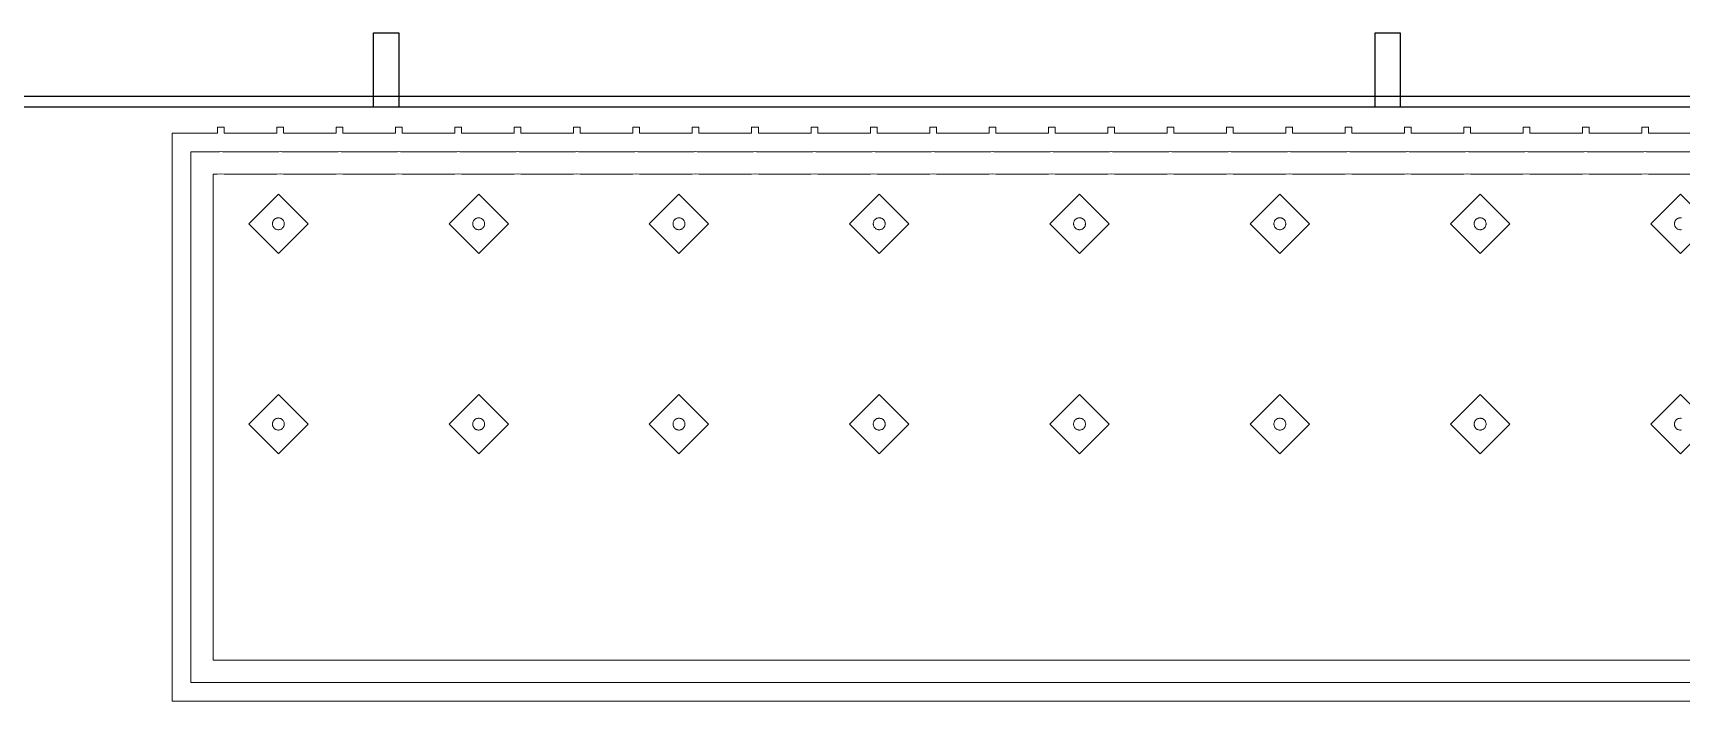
# Model space of a CAD drawing. Header units: metres. Extents: x 2172.2 to 2210.6, y 415.3 to 458.1.
# Drawn here: x 2197.374 to 2199.595, y 444.391 to 445.291 of the extents above; entities that cross this region are included whole.
import ezdxf

# ---------------------------------------------------------------- set-up
doc = ezdxf.new("R2010")
doc.units = ezdxf.units.M
for name, color, linetype, lineweight in [('NC_N1_BANQUETTES', 7, 'CONTINUOUS', 13), ('NC_N1_GLAZING', 7, 'CONTINUOUS', 13), ('NC_N1_WALLS', 7, 'CONTINUOUS', 25)]:
    doc.layers.add(name, color=color, linetype=linetype, lineweight=lineweight)

# ---------------------------------------------------------------- blocks, each defined once
blk = doc.blocks.new('NC_N1_ARCHITECTURE')
at = {"layer": 'NC_N1_GLAZING', "linetype": 'CONTINUOUS', "lineweight": -2}
blk.add_lwpolyline([(10.524808, 11.206096), (10.524808, 11.191096), (5.174808, 11.191096), (5.174808, 11.206096)], close=True, dxfattribs=at)
at = {"layer": 'NC_N1_WALLS', "linetype": 'CONTINUOUS', "lineweight": -2}
for points in [[(7.866808, 11.291096), (7.866808, 11.191096), (7.832808, 11.191096), (7.832808, 11.291096)], [(9.216808, 11.291096), (9.216808, 11.191096), (9.182808, 11.191096), (9.182808, 11.291096)]]:
    blk.add_lwpolyline(points, close=True, dxfattribs=at)
blk = doc.blocks.new('NC_N1_TRIANGLE_L_ENTRY_BANQUETTE')
at = {"color": 0, "linetype": 'CONTINUOUS', "lineweight": -2}
for points in [[(0.8, 0.8), (4.35, 0.8), (4.35, 0.035), (4.289, 0.035), (4.289, 0.027), (4.28, 0.027), (4.28, 0.035), (4.209, 0.035), (4.209, 0.027), (4.2, 0.027), (4.2, 0.035), (4.129, 0.035), (4.129, 0.027), (4.12, 0.027), (4.12, 0.035), (4.049, 0.035), (4.049, 0.027), (4.04, 0.027), (4.04, 0.035), (3.969, 0.035), (3.969, 0.027), (3.96, 0.027), (3.96, 0.035), (3.889, 0.035), (3.889, 0.027), (3.88, 0.027), (3.88, 0.035), (3.809, 0.035), (3.809, 0.027), (3.8, 0.027), (3.8, 0.035), (3.729, 0.035), (3.729, 0.027), (3.72, 0.027), (3.72, 0.035), (3.649, 0.035), (3.649, 0.027), (3.64, 0.027), (3.64, 0.035), (3.569, 0.035), (3.569, 0.027), (3.56, 0.027), (3.56, 0.035), (3.489, 0.035), (3.489, 0.027), (3.48, 0.027), (3.48, 0.035), (3.409, 0.035), (3.409, 0.027), (3.4, 0.027), (3.4, 0.035), (3.329, 0.035), (3.329, 0.027), (3.32, 0.027), (3.32, 0.035), (3.249, 0.035), (3.249, 0.027), (3.24, 0.027), (3.24, 0.035), (3.169, 0.035), (3.169, 0.027), (3.16, 0.027), (3.16, 0.035), (3.089, 0.035), (3.089, 0.027), (3.08, 0.027), (3.08, 0.035), (3.009, 0.035), (3.009, 0.027), (3, 0.027), (3, 0.035), (2.929, 0.035), (2.929, 0.027), (2.92, 0.027), (2.92, 0.035), (2.849, 0.035), (2.849, 0.027), (2.84, 0.027), (2.84, 0.035), (2.769, 0.035), (2.769, 0.027), (2.76, 0.027), (2.76, 0.035), (2.689, 0.035), (2.689, 0.027), (2.68, 0.027), (2.68, 0.035), (2.609, 0.035), (2.609, 0.027), (2.6, 0.027), (2.6, 0.035), (2.529, 0.035), (2.529, 0.027), (2.52, 0.027), (2.52, 0.035), (2.449, 0.035), (2.449, 0.027), (2.44, 0.027), (2.44, 0.035), (2.369, 0.035), (2.369, 0.027), (2.36, 0.027), (2.36, 0.035), (2.289, 0.035)], [(0.8, 0.775), (4.325, 0.775), (4.325, 0.06), (4.289, 0.06), (4.2865, 0.0599), (4.2845, 0.0596), (4.2825, 0.0599), (4.28, 0.06), (4.209, 0.06), (4.2065, 0.0599), (4.2045, 0.0596), (4.2025, 0.0599), (4.2, 0.06), (4.129, 0.06), (4.1265, 0.0599), (4.1245, 0.0596), (4.1225, 0.0599), (4.12, 0.06), (4.049, 0.06), (4.0465, 0.0599), (4.0445, 0.0596), (4.0425, 0.0599), (4.04, 0.06), (3.969, 0.06), (3.9665, 0.0599), (3.9645, 0.0596), (3.9625, 0.0599), (3.96, 0.06), (3.889, 0.06), (3.8865, 0.0599), (3.8845, 0.0596), (3.8825, 0.0599), (3.88, 0.06), (3.809, 0.06), (3.8065, 0.0599), (3.8045, 0.0596), (3.8025, 0.0599), (3.8, 0.06), (3.729, 0.06), (3.7265, 0.0599), (3.7245, 0.0596), (3.7225, 0.0599), (3.72, 0.06), (3.649, 0.06), (3.6465, 0.0599), (3.6445, 0.0596), (3.6425, 0.0599), (3.64, 0.06), (3.569, 0.06), (3.5665, 0.0599), (3.5645, 0.0596), (3.5625, 0.0599), (3.56, 0.06), (3.489, 0.06), (3.4865, 0.0599), (3.4845, 0.0596), (3.4825, 0.0599), (3.48, 0.06), (3.409, 0.06), (3.4065, 0.0599), (3.4045, 0.0596), (3.4025, 0.0599), (3.4, 0.06), (3.329, 0.06), (3.3265, 0.0599), (3.3245, 0.0596), (3.3225, 0.0599), (3.32, 0.06), (3.249, 0.06), (3.2465, 0.0599), (3.2445, 0.0596), (3.2425, 0.0599), (3.24, 0.06), (3.169, 0.06), (3.1665, 0.0599), (3.1645, 0.0596), (3.1625, 0.0599), (3.16, 0.06), (3.089, 0.06), (3.0865, 0.0599), (3.0845, 0.0596), (3.0825, 0.0599), (3.08, 0.06), (3.009, 0.06), (3.0065, 0.0599), (3.0045, 0.0596), (3.0025, 0.0599), (3, 0.06), (2.929, 0.06), (2.9265, 0.0599), (2.9245, 0.0596), (2.9225, 0.0599), (2.92, 0.06), (2.849, 0.06), (2.8465, 0.0599), (2.8445, 0.0596), (2.8425, 0.0599), (2.84, 0.06), (2.769, 0.06), (2.7665, 0.0599), (2.7645, 0.0596), (2.7625, 0.0599), (2.76, 0.06), (2.689, 0.06), (2.6865, 0.0599), (2.6845, 0.0596), (2.6825, 0.0599), (2.68, 0.06), (2.609, 0.06), (2.6065, 0.0599), (2.6045, 0.0596), (2.6025, 0.0599), (2.6, 0.06), (2.529, 0.06), (2.5265, 0.0599), (2.5245, 0.0596), (2.5225, 0.0599), (2.52, 0.06), (2.449, 0.06), (2.4465, 0.0599), (2.4445, 0.0596), (2.4425, 0.0599), (2.44, 0.06), (2.369, 0.06), (2.3665, 0.0599), (2.3645, 0.0596), (2.3625, 0.0599), (2.36, 0.06), (2.289, 0.06)], [(0.8, 0.745), (4.295, 0.745), (4.295, 0.09), (4.289, 0.09), (4.2845, 0.0898), (4.28, 0.09), (4.209, 0.09), (4.2045, 0.0898), (4.2, 0.09), (4.129, 0.09), (4.1245, 0.0898), (4.12, 0.09), (4.049, 0.09), (4.0445, 0.0898), (4.04, 0.09), (3.969, 0.09), (3.9645, 0.0898), (3.96, 0.09), (3.889, 0.09), (3.8845, 0.0898), (3.88, 0.09), (3.809, 0.09), (3.8045, 0.0898), (3.8, 0.09), (3.729, 0.09), (3.7245, 0.0898), (3.72, 0.09), (3.649, 0.09), (3.6445, 0.0898), (3.64, 0.09), (3.569, 0.09), (3.5645, 0.0898), (3.56, 0.09), (3.489, 0.09), (3.4845, 0.0898), (3.48, 0.09), (3.409, 0.09), (3.4045, 0.0898), (3.4, 0.09), (3.329, 0.09), (3.3245, 0.0898), (3.32, 0.09), (3.249, 0.09), (3.2445, 0.0898), (3.24, 0.09), (3.169, 0.09), (3.1645, 0.0898), (3.16, 0.09), (3.089, 0.09), (3.0845, 0.0898), (3.08, 0.09), (3.009, 0.09), (3.0045, 0.0898), (3, 0.09), (2.929, 0.09), (2.9245, 0.0898), (2.92, 0.09), (2.849, 0.09), (2.8445, 0.0898), (2.84, 0.09), (2.769, 0.09), (2.7645, 0.0898), (2.76, 0.09), (2.689, 0.09), (2.6845, 0.0898), (2.68, 0.09), (2.609, 0.09), (2.6045, 0.0898), (2.6, 0.09), (2.529, 0.09), (2.5245, 0.0898), (2.52, 0.09), (2.449, 0.09), (2.4445, 0.0898), (2.44, 0.09), (2.369, 0.09), (2.3645, 0.0898), (2.36, 0.09), (2.289, 0.09)], [(2.3154, 0.4348), (2.3162, 0.435), (2.317, 0.435), (2.3178, 0.435), (2.3186, 0.4348), (2.3193, 0.4347), (2.3201, 0.4344), (2.3208, 0.4341), (2.3214, 0.4337), (2.3221, 0.4332), (2.3227, 0.4327), (2.3232, 0.4321), (2.3237, 0.4314), (2.3241, 0.4308), (2.3244, 0.4301), (2.3247, 0.4293), (2.3248, 0.4286), (2.325, 0.4278), (2.325, 0.427), (2.325, 0.4262), (2.3248, 0.4254), (2.3247, 0.4247), (2.3244, 0.4239), (2.3241, 0.4232), (2.3237, 0.4226), (2.3232, 0.4219), (2.3227, 0.4213), (2.3221, 0.4208), (2.3214, 0.4203), (2.3208, 0.4199), (2.3201, 0.4196), (2.3193, 0.4193), (2.3186, 0.4192), (2.3178, 0.419), (2.317, 0.419), (2.3162, 0.419), (2.3154, 0.4192)], [(2.3154, 0.1648), (2.3162, 0.165), (2.317, 0.165), (2.3178, 0.165), (2.3186, 0.1648), (2.3193, 0.1647), (2.3201, 0.1644), (2.3208, 0.1641), (2.3214, 0.1637), (2.3221, 0.1632), (2.3227, 0.1627), (2.3232, 0.1621), (2.3237, 0.1614), (2.3241, 0.1608), (2.3244, 0.1601), (2.3247, 0.1593), (2.3248, 0.1586), (2.325, 0.1578), (2.325, 0.157), (2.325, 0.1562), (2.3248, 0.1554), (2.3247, 0.1547), (2.3244, 0.1539), (2.3241, 0.1532), (2.3237, 0.1526), (2.3232, 0.1519), (2.3227, 0.1513), (2.3221, 0.1508), (2.3214, 0.1503), (2.3208, 0.1499), (2.3201, 0.1496), (2.3193, 0.1493), (2.3186, 0.1492), (2.3178, 0.149), (2.317, 0.149), (2.3162, 0.149), (2.3154, 0.1492)]]:
    blk.add_lwpolyline(points, dxfattribs=at)
for points in [[(2.317, 0.387), (2.357, 0.427), (2.317, 0.467), (2.277, 0.427)], [(2.587, 0.387), (2.627, 0.427), (2.587, 0.467), (2.547, 0.427)], [(2.857, 0.387), (2.897, 0.427), (2.857, 0.467), (2.817, 0.427)], [(3.127, 0.387), (3.167, 0.427), (3.127, 0.467), (3.087, 0.427)], [(3.397, 0.387), (3.437, 0.427), (3.397, 0.467), (3.357, 0.427)], [(3.667, 0.387), (3.707, 0.427), (3.667, 0.467), (3.627, 0.427)], [(3.937, 0.387), (3.977, 0.427), (3.937, 0.467), (3.897, 0.427)], [(4.207, 0.387), (4.247, 0.427), (4.207, 0.467), (4.167, 0.427)], [(2.595, 0.427), (2.595, 0.4262), (2.5948, 0.4254), (2.5947, 0.4247), (2.5944, 0.4239), (2.5941, 0.4232), (2.5937, 0.4226), (2.5932, 0.4219), (2.5927, 0.4213), (2.5921, 0.4208), (2.5914, 0.4203), (2.5908, 0.4199), (2.5901, 0.4196), (2.5893, 0.4193), (2.5886, 0.4192), (2.5878, 0.419), (2.587, 0.419), (2.5862, 0.419), (2.5854, 0.4192), (2.5847, 0.4193), (2.5839, 0.4196), (2.5832, 0.4199), (2.5826, 0.4203), (2.5819, 0.4208), (2.5813, 0.4213), (2.5808, 0.4219), (2.5803, 0.4226), (2.5799, 0.4232), (2.5796, 0.4239), (2.5793, 0.4247), (2.5792, 0.4254), (2.579, 0.4262), (2.579, 0.427), (2.579, 0.4278), (2.5792, 0.4286), (2.5793, 0.4293), (2.5796, 0.4301), (2.5799, 0.4308), (2.5803, 0.4314), (2.5808, 0.4321), (2.5813, 0.4327), (2.5819, 0.4332), (2.5826, 0.4337), (2.5832, 0.4341), (2.5839, 0.4344), (2.5847, 0.4347), (2.5854, 0.4348), (2.5862, 0.435), (2.587, 0.435), (2.5878, 0.435), (2.5886, 0.4348), (2.5893, 0.4347), (2.5901, 0.4344), (2.5908, 0.4341), (2.5914, 0.4337), (2.5921, 0.4332), (2.5927, 0.4327), (2.5932, 0.4321), (2.5937, 0.4314), (2.5941, 0.4308), (2.5944, 0.4301), (2.5947, 0.4293), (2.5948, 0.4286), (2.595, 0.4278)], [(2.865, 0.427), (2.865, 0.4262), (2.8648, 0.4254), (2.8647, 0.4247), (2.8644, 0.4239), (2.8641, 0.4232), (2.8637, 0.4226), (2.8632, 0.4219), (2.8627, 0.4213), (2.8621, 0.4208), (2.8614, 0.4203), (2.8608, 0.4199), (2.8601, 0.4196), (2.8593, 0.4193), (2.8586, 0.4192), (2.8578, 0.419), (2.857, 0.419), (2.8562, 0.419), (2.8554, 0.4192), (2.8547, 0.4193), (2.8539, 0.4196), (2.8532, 0.4199), (2.8526, 0.4203), (2.8519, 0.4208), (2.8513, 0.4213), (2.8508, 0.4219), (2.8503, 0.4226), (2.8499, 0.4232), (2.8496, 0.4239), (2.8493, 0.4247), (2.8492, 0.4254), (2.849, 0.4262), (2.849, 0.427), (2.849, 0.4278), (2.8492, 0.4286), (2.8493, 0.4293), (2.8496, 0.4301), (2.8499, 0.4308), (2.8503, 0.4314), (2.8508, 0.4321), (2.8513, 0.4327), (2.8519, 0.4332), (2.8526, 0.4337), (2.8532, 0.4341), (2.8539, 0.4344), (2.8547, 0.4347), (2.8554, 0.4348), (2.8562, 0.435), (2.857, 0.435), (2.8578, 0.435), (2.8586, 0.4348), (2.8593, 0.4347), (2.8601, 0.4344), (2.8608, 0.4341), (2.8614, 0.4337), (2.8621, 0.4332), (2.8627, 0.4327), (2.8632, 0.4321), (2.8637, 0.4314), (2.8641, 0.4308), (2.8644, 0.4301), (2.8647, 0.4293), (2.8648, 0.4286), (2.865, 0.4278)], [(3.135, 0.427), (3.135, 0.4262), (3.1348, 0.4254), (3.1347, 0.4247), (3.1344, 0.4239), (3.1341, 0.4232), (3.1337, 0.4226), (3.1332, 0.4219), (3.1327, 0.4213), (3.1321, 0.4208), (3.1314, 0.4203), (3.1308, 0.4199), (3.1301, 0.4196), (3.1293, 0.4193), (3.1286, 0.4192), (3.1278, 0.419), (3.127, 0.419), (3.1262, 0.419), (3.1254, 0.4192), (3.1247, 0.4193), (3.1239, 0.4196), (3.1232, 0.4199), (3.1226, 0.4203), (3.1219, 0.4208), (3.1213, 0.4213), (3.1208, 0.4219), (3.1203, 0.4226), (3.1199, 0.4232), (3.1196, 0.4239), (3.1193, 0.4247), (3.1192, 0.4254), (3.119, 0.4262), (3.119, 0.427), (3.119, 0.4278), (3.1192, 0.4286), (3.1193, 0.4293), (3.1196, 0.4301), (3.1199, 0.4308), (3.1203, 0.4314), (3.1208, 0.4321), (3.1213, 0.4327), (3.1219, 0.4332), (3.1226, 0.4337), (3.1232, 0.4341), (3.1239, 0.4344), (3.1247, 0.4347), (3.1254, 0.4348), (3.1262, 0.435), (3.127, 0.435), (3.1278, 0.435), (3.1286, 0.4348), (3.1293, 0.4347), (3.1301, 0.4344), (3.1308, 0.4341), (3.1314, 0.4337), (3.1321, 0.4332), (3.1327, 0.4327), (3.1332, 0.4321), (3.1337, 0.4314), (3.1341, 0.4308), (3.1344, 0.4301), (3.1347, 0.4293), (3.1348, 0.4286), (3.135, 0.4278)], [(3.405, 0.427), (3.405, 0.4262), (3.4048, 0.4254), (3.4047, 0.4247), (3.4044, 0.4239), (3.4041, 0.4232), (3.4037, 0.4226), (3.4032, 0.4219), (3.4027, 0.4213), (3.4021, 0.4208), (3.4014, 0.4203), (3.4008, 0.4199), (3.4001, 0.4196), (3.3993, 0.4193), (3.3986, 0.4192), (3.3978, 0.419), (3.397, 0.419), (3.3962, 0.419), (3.3954, 0.4192), (3.3947, 0.4193), (3.3939, 0.4196), (3.3932, 0.4199), (3.3926, 0.4203), (3.3919, 0.4208), (3.3913, 0.4213), (3.3908, 0.4219), (3.3903, 0.4226), (3.3899, 0.4232), (3.3896, 0.4239), (3.3893, 0.4247), (3.3892, 0.4254), (3.389, 0.4262), (3.389, 0.427), (3.389, 0.4278), (3.3892, 0.4286), (3.3893, 0.4293), (3.3896, 0.4301), (3.3899, 0.4308), (3.3903, 0.4314), (3.3908, 0.4321), (3.3913, 0.4327), (3.3919, 0.4332), (3.3926, 0.4337), (3.3932, 0.4341), (3.3939, 0.4344), (3.3947, 0.4347), (3.3954, 0.4348), (3.3962, 0.435), (3.397, 0.435), (3.3978, 0.435), (3.3986, 0.4348), (3.3993, 0.4347), (3.4001, 0.4344), (3.4008, 0.4341), (3.4014, 0.4337), (3.4021, 0.4332), (3.4027, 0.4327), (3.4032, 0.4321), (3.4037, 0.4314), (3.4041, 0.4308), (3.4044, 0.4301), (3.4047, 0.4293), (3.4048, 0.4286), (3.405, 0.4278)], [(3.675, 0.427), (3.675, 0.4262), (3.6748, 0.4254), (3.6747, 0.4247), (3.6744, 0.4239), (3.6741, 0.4232), (3.6737, 0.4226), (3.6732, 0.4219), (3.6727, 0.4213), (3.6721, 0.4208), (3.6714, 0.4203), (3.6708, 0.4199), (3.6701, 0.4196), (3.6693, 0.4193), (3.6686, 0.4192), (3.6678, 0.419), (3.667, 0.419), (3.6662, 0.419), (3.6654, 0.4192), (3.6647, 0.4193), (3.6639, 0.4196), (3.6632, 0.4199), (3.6626, 0.4203), (3.6619, 0.4208), (3.6613, 0.4213), (3.6608, 0.4219), (3.6603, 0.4226), (3.6599, 0.4232), (3.6596, 0.4239), (3.6593, 0.4247), (3.6592, 0.4254), (3.659, 0.4262), (3.659, 0.427), (3.659, 0.4278), (3.6592, 0.4286), (3.6593, 0.4293), (3.6596, 0.4301), (3.6599, 0.4308), (3.6603, 0.4314), (3.6608, 0.4321), (3.6613, 0.4327), (3.6619, 0.4332), (3.6626, 0.4337), (3.6632, 0.4341), (3.6639, 0.4344), (3.6647, 0.4347), (3.6654, 0.4348), (3.6662, 0.435), (3.667, 0.435), (3.6678, 0.435), (3.6686, 0.4348), (3.6693, 0.4347), (3.6701, 0.4344), (3.6708, 0.4341), (3.6714, 0.4337), (3.6721, 0.4332), (3.6727, 0.4327), (3.6732, 0.4321), (3.6737, 0.4314), (3.6741, 0.4308), (3.6744, 0.4301), (3.6747, 0.4293), (3.6748, 0.4286), (3.675, 0.4278)], [(3.945, 0.427), (3.945, 0.4262), (3.9448, 0.4254), (3.9447, 0.4247), (3.9444, 0.4239), (3.9441, 0.4232), (3.9437, 0.4226), (3.9432, 0.4219), (3.9427, 0.4213), (3.9421, 0.4208), (3.9414, 0.4203), (3.9408, 0.4199), (3.9401, 0.4196), (3.9393, 0.4193), (3.9386, 0.4192), (3.9378, 0.419), (3.937, 0.419), (3.9362, 0.419), (3.9354, 0.4192), (3.9347, 0.4193), (3.9339, 0.4196), (3.9332, 0.4199), (3.9326, 0.4203), (3.9319, 0.4208), (3.9313, 0.4213), (3.9308, 0.4219), (3.9303, 0.4226), (3.9299, 0.4232), (3.9296, 0.4239), (3.9293, 0.4247), (3.9292, 0.4254), (3.929, 0.4262), (3.929, 0.427), (3.929, 0.4278), (3.9292, 0.4286), (3.9293, 0.4293), (3.9296, 0.4301), (3.9299, 0.4308), (3.9303, 0.4314), (3.9308, 0.4321), (3.9313, 0.4327), (3.9319, 0.4332), (3.9326, 0.4337), (3.9332, 0.4341), (3.9339, 0.4344), (3.9347, 0.4347), (3.9354, 0.4348), (3.9362, 0.435), (3.937, 0.435), (3.9378, 0.435), (3.9386, 0.4348), (3.9393, 0.4347), (3.9401, 0.4344), (3.9408, 0.4341), (3.9414, 0.4337), (3.9421, 0.4332), (3.9427, 0.4327), (3.9432, 0.4321), (3.9437, 0.4314), (3.9441, 0.4308), (3.9444, 0.4301), (3.9447, 0.4293), (3.9448, 0.4286), (3.945, 0.4278)], [(4.215, 0.427), (4.215, 0.4262), (4.2148, 0.4254), (4.2147, 0.4247), (4.2144, 0.4239), (4.2141, 0.4232), (4.2137, 0.4226), (4.2132, 0.4219), (4.2127, 0.4213), (4.2121, 0.4208), (4.2114, 0.4203), (4.2108, 0.4199), (4.2101, 0.4196), (4.2093, 0.4193), (4.2086, 0.4192), (4.2078, 0.419), (4.207, 0.419), (4.2062, 0.419), (4.2054, 0.4192), (4.2047, 0.4193), (4.2039, 0.4196), (4.2032, 0.4199), (4.2026, 0.4203), (4.2019, 0.4208), (4.2013, 0.4213), (4.2008, 0.4219), (4.2003, 0.4226), (4.1999, 0.4232), (4.1996, 0.4239), (4.1993, 0.4247), (4.1992, 0.4254), (4.199, 0.4262), (4.199, 0.427), (4.199, 0.4278), (4.1992, 0.4286), (4.1993, 0.4293), (4.1996, 0.4301), (4.1999, 0.4308), (4.2003, 0.4314), (4.2008, 0.4321), (4.2013, 0.4327), (4.2019, 0.4332), (4.2026, 0.4337), (4.2032, 0.4341), (4.2039, 0.4344), (4.2047, 0.4347), (4.2054, 0.4348), (4.2062, 0.435), (4.207, 0.435), (4.2078, 0.435), (4.2086, 0.4348), (4.2093, 0.4347), (4.2101, 0.4344), (4.2108, 0.4341), (4.2114, 0.4337), (4.2121, 0.4332), (4.2127, 0.4327), (4.2132, 0.4321), (4.2137, 0.4314), (4.2141, 0.4308), (4.2144, 0.4301), (4.2147, 0.4293), (4.2148, 0.4286), (4.215, 0.4278)], [(2.317, 0.117), (2.357, 0.157), (2.317, 0.197), (2.277, 0.157)], [(2.587, 0.117), (2.627, 0.157), (2.587, 0.197), (2.547, 0.157)], [(2.857, 0.117), (2.897, 0.157), (2.857, 0.197), (2.817, 0.157)], [(3.127, 0.117), (3.167, 0.157), (3.127, 0.197), (3.087, 0.157)], [(3.397, 0.117), (3.437, 0.157), (3.397, 0.197), (3.357, 0.157)], [(3.667, 0.117), (3.707, 0.157), (3.667, 0.197), (3.627, 0.157)], [(3.937, 0.117), (3.977, 0.157), (3.937, 0.197), (3.897, 0.157)], [(4.207, 0.117), (4.247, 0.157), (4.207, 0.197), (4.167, 0.157)], [(2.595, 0.157), (2.595, 0.1562), (2.5948, 0.1554), (2.5947, 0.1547), (2.5944, 0.1539), (2.5941, 0.1532), (2.5937, 0.1526), (2.5932, 0.1519), (2.5927, 0.1513), (2.5921, 0.1508), (2.5914, 0.1503), (2.5908, 0.1499), (2.5901, 0.1496), (2.5893, 0.1493), (2.5886, 0.1492), (2.5878, 0.149), (2.587, 0.149), (2.5862, 0.149), (2.5854, 0.1492), (2.5847, 0.1493), (2.5839, 0.1496), (2.5832, 0.1499), (2.5826, 0.1503), (2.5819, 0.1508), (2.5813, 0.1513), (2.5808, 0.1519), (2.5803, 0.1526), (2.5799, 0.1532), (2.5796, 0.1539), (2.5793, 0.1547), (2.5792, 0.1554), (2.579, 0.1562), (2.579, 0.157), (2.579, 0.1578), (2.5792, 0.1586), (2.5793, 0.1593), (2.5796, 0.1601), (2.5799, 0.1608), (2.5803, 0.1614), (2.5808, 0.1621), (2.5813, 0.1627), (2.5819, 0.1632), (2.5826, 0.1637), (2.5832, 0.1641), (2.5839, 0.1644), (2.5847, 0.1647), (2.5854, 0.1648), (2.5862, 0.165), (2.587, 0.165), (2.5878, 0.165), (2.5886, 0.1648), (2.5893, 0.1647), (2.5901, 0.1644), (2.5908, 0.1641), (2.5914, 0.1637), (2.5921, 0.1632), (2.5927, 0.1627), (2.5932, 0.1621), (2.5937, 0.1614), (2.5941, 0.1608), (2.5944, 0.1601), (2.5947, 0.1593), (2.5948, 0.1586), (2.595, 0.1578)], [(2.865, 0.157), (2.865, 0.1562), (2.8648, 0.1554), (2.8647, 0.1547), (2.8644, 0.1539), (2.8641, 0.1532), (2.8637, 0.1526), (2.8632, 0.1519), (2.8627, 0.1513), (2.8621, 0.1508), (2.8614, 0.1503), (2.8608, 0.1499), (2.8601, 0.1496), (2.8593, 0.1493), (2.8586, 0.1492), (2.8578, 0.149), (2.857, 0.149), (2.8562, 0.149), (2.8554, 0.1492), (2.8547, 0.1493), (2.8539, 0.1496), (2.8532, 0.1499), (2.8526, 0.1503), (2.8519, 0.1508), (2.8513, 0.1513), (2.8508, 0.1519), (2.8503, 0.1526), (2.8499, 0.1532), (2.8496, 0.1539), (2.8493, 0.1547), (2.8492, 0.1554), (2.849, 0.1562), (2.849, 0.157), (2.849, 0.1578), (2.8492, 0.1586), (2.8493, 0.1593), (2.8496, 0.1601), (2.8499, 0.1608), (2.8503, 0.1614), (2.8508, 0.1621), (2.8513, 0.1627), (2.8519, 0.1632), (2.8526, 0.1637), (2.8532, 0.1641), (2.8539, 0.1644), (2.8547, 0.1647), (2.8554, 0.1648), (2.8562, 0.165), (2.857, 0.165), (2.8578, 0.165), (2.8586, 0.1648), (2.8593, 0.1647), (2.8601, 0.1644), (2.8608, 0.1641), (2.8614, 0.1637), (2.8621, 0.1632), (2.8627, 0.1627), (2.8632, 0.1621), (2.8637, 0.1614), (2.8641, 0.1608), (2.8644, 0.1601), (2.8647, 0.1593), (2.8648, 0.1586), (2.865, 0.1578)], [(3.135, 0.157), (3.135, 0.1562), (3.1348, 0.1554), (3.1347, 0.1547), (3.1344, 0.1539), (3.1341, 0.1532), (3.1337, 0.1526), (3.1332, 0.1519), (3.1327, 0.1513), (3.1321, 0.1508), (3.1314, 0.1503), (3.1308, 0.1499), (3.1301, 0.1496), (3.1293, 0.1493), (3.1286, 0.1492), (3.1278, 0.149), (3.127, 0.149), (3.1262, 0.149), (3.1254, 0.1492), (3.1247, 0.1493), (3.1239, 0.1496), (3.1232, 0.1499), (3.1226, 0.1503), (3.1219, 0.1508), (3.1213, 0.1513), (3.1208, 0.1519), (3.1203, 0.1526), (3.1199, 0.1532), (3.1196, 0.1539), (3.1193, 0.1547), (3.1192, 0.1554), (3.119, 0.1562), (3.119, 0.157), (3.119, 0.1578), (3.1192, 0.1586), (3.1193, 0.1593), (3.1196, 0.1601), (3.1199, 0.1608), (3.1203, 0.1614), (3.1208, 0.1621), (3.1213, 0.1627), (3.1219, 0.1632), (3.1226, 0.1637), (3.1232, 0.1641), (3.1239, 0.1644), (3.1247, 0.1647), (3.1254, 0.1648), (3.1262, 0.165), (3.127, 0.165), (3.1278, 0.165), (3.1286, 0.1648), (3.1293, 0.1647), (3.1301, 0.1644), (3.1308, 0.1641), (3.1314, 0.1637), (3.1321, 0.1632), (3.1327, 0.1627), (3.1332, 0.1621), (3.1337, 0.1614), (3.1341, 0.1608), (3.1344, 0.1601), (3.1347, 0.1593), (3.1348, 0.1586), (3.135, 0.1578)], [(3.405, 0.157), (3.405, 0.1562), (3.4048, 0.1554), (3.4047, 0.1547), (3.4044, 0.1539), (3.4041, 0.1532), (3.4037, 0.1526), (3.4032, 0.1519), (3.4027, 0.1513), (3.4021, 0.1508), (3.4014, 0.1503), (3.4008, 0.1499), (3.4001, 0.1496), (3.3993, 0.1493), (3.3986, 0.1492), (3.3978, 0.149), (3.397, 0.149), (3.3962, 0.149), (3.3954, 0.1492), (3.3947, 0.1493), (3.3939, 0.1496), (3.3932, 0.1499), (3.3926, 0.1503), (3.3919, 0.1508), (3.3913, 0.1513), (3.3908, 0.1519), (3.3903, 0.1526), (3.3899, 0.1532), (3.3896, 0.1539), (3.3893, 0.1547), (3.3892, 0.1554), (3.389, 0.1562), (3.389, 0.157), (3.389, 0.1578), (3.3892, 0.1586), (3.3893, 0.1593), (3.3896, 0.1601), (3.3899, 0.1608), (3.3903, 0.1614), (3.3908, 0.1621), (3.3913, 0.1627), (3.3919, 0.1632), (3.3926, 0.1637), (3.3932, 0.1641), (3.3939, 0.1644), (3.3947, 0.1647), (3.3954, 0.1648), (3.3962, 0.165), (3.397, 0.165), (3.3978, 0.165), (3.3986, 0.1648), (3.3993, 0.1647), (3.4001, 0.1644), (3.4008, 0.1641), (3.4014, 0.1637), (3.4021, 0.1632), (3.4027, 0.1627), (3.4032, 0.1621), (3.4037, 0.1614), (3.4041, 0.1608), (3.4044, 0.1601), (3.4047, 0.1593), (3.4048, 0.1586), (3.405, 0.1578)], [(3.675, 0.157), (3.675, 0.1562), (3.6748, 0.1554), (3.6747, 0.1547), (3.6744, 0.1539), (3.6741, 0.1532), (3.6737, 0.1526), (3.6732, 0.1519), (3.6727, 0.1513), (3.6721, 0.1508), (3.6714, 0.1503), (3.6708, 0.1499), (3.6701, 0.1496), (3.6693, 0.1493), (3.6686, 0.1492), (3.6678, 0.149), (3.667, 0.149), (3.6662, 0.149), (3.6654, 0.1492), (3.6647, 0.1493), (3.6639, 0.1496), (3.6632, 0.1499), (3.6626, 0.1503), (3.6619, 0.1508), (3.6613, 0.1513), (3.6608, 0.1519), (3.6603, 0.1526), (3.6599, 0.1532), (3.6596, 0.1539), (3.6593, 0.1547), (3.6592, 0.1554), (3.659, 0.1562), (3.659, 0.157), (3.659, 0.1578), (3.6592, 0.1586), (3.6593, 0.1593), (3.6596, 0.1601), (3.6599, 0.1608), (3.6603, 0.1614), (3.6608, 0.1621), (3.6613, 0.1627), (3.6619, 0.1632), (3.6626, 0.1637), (3.6632, 0.1641), (3.6639, 0.1644), (3.6647, 0.1647), (3.6654, 0.1648), (3.6662, 0.165), (3.667, 0.165), (3.6678, 0.165), (3.6686, 0.1648), (3.6693, 0.1647), (3.6701, 0.1644), (3.6708, 0.1641), (3.6714, 0.1637), (3.6721, 0.1632), (3.6727, 0.1627), (3.6732, 0.1621), (3.6737, 0.1614), (3.6741, 0.1608), (3.6744, 0.1601), (3.6747, 0.1593), (3.6748, 0.1586), (3.675, 0.1578)], [(3.945, 0.157), (3.945, 0.1562), (3.9448, 0.1554), (3.9447, 0.1547), (3.9444, 0.1539), (3.9441, 0.1532), (3.9437, 0.1526), (3.9432, 0.1519), (3.9427, 0.1513), (3.9421, 0.1508), (3.9414, 0.1503), (3.9408, 0.1499), (3.9401, 0.1496), (3.9393, 0.1493), (3.9386, 0.1492), (3.9378, 0.149), (3.937, 0.149), (3.9362, 0.149), (3.9354, 0.1492), (3.9347, 0.1493), (3.9339, 0.1496), (3.9332, 0.1499), (3.9326, 0.1503), (3.9319, 0.1508), (3.9313, 0.1513), (3.9308, 0.1519), (3.9303, 0.1526), (3.9299, 0.1532), (3.9296, 0.1539), (3.9293, 0.1547), (3.9292, 0.1554), (3.929, 0.1562), (3.929, 0.157), (3.929, 0.1578), (3.9292, 0.1586), (3.9293, 0.1593), (3.9296, 0.1601), (3.9299, 0.1608), (3.9303, 0.1614), (3.9308, 0.1621), (3.9313, 0.1627), (3.9319, 0.1632), (3.9326, 0.1637), (3.9332, 0.1641), (3.9339, 0.1644), (3.9347, 0.1647), (3.9354, 0.1648), (3.9362, 0.165), (3.937, 0.165), (3.9378, 0.165), (3.9386, 0.1648), (3.9393, 0.1647), (3.9401, 0.1644), (3.9408, 0.1641), (3.9414, 0.1637), (3.9421, 0.1632), (3.9427, 0.1627), (3.9432, 0.1621), (3.9437, 0.1614), (3.9441, 0.1608), (3.9444, 0.1601), (3.9447, 0.1593), (3.9448, 0.1586), (3.945, 0.1578)], [(4.215, 0.157), (4.215, 0.1562), (4.2148, 0.1554), (4.2147, 0.1547), (4.2144, 0.1539), (4.2141, 0.1532), (4.2137, 0.1526), (4.2132, 0.1519), (4.2127, 0.1513), (4.2121, 0.1508), (4.2114, 0.1503), (4.2108, 0.1499), (4.2101, 0.1496), (4.2093, 0.1493), (4.2086, 0.1492), (4.2078, 0.149), (4.207, 0.149), (4.2062, 0.149), (4.2054, 0.1492), (4.2047, 0.1493), (4.2039, 0.1496), (4.2032, 0.1499), (4.2026, 0.1503), (4.2019, 0.1508), (4.2013, 0.1513), (4.2008, 0.1519), (4.2003, 0.1526), (4.1999, 0.1532), (4.1996, 0.1539), (4.1993, 0.1547), (4.1992, 0.1554), (4.199, 0.1562), (4.199, 0.157), (4.199, 0.1578), (4.1992, 0.1586), (4.1993, 0.1593), (4.1996, 0.1601), (4.1999, 0.1608), (4.2003, 0.1614), (4.2008, 0.1621), (4.2013, 0.1627), (4.2019, 0.1632), (4.2026, 0.1637), (4.2032, 0.1641), (4.2039, 0.1644), (4.2047, 0.1647), (4.2054, 0.1648), (4.2062, 0.165), (4.207, 0.165), (4.2078, 0.165), (4.2086, 0.1648), (4.2093, 0.1647), (4.2101, 0.1644), (4.2108, 0.1641), (4.2114, 0.1637), (4.2121, 0.1632), (4.2127, 0.1627), (4.2132, 0.1621), (4.2137, 0.1614), (4.2141, 0.1608), (4.2144, 0.1601), (4.2147, 0.1593), (4.2148, 0.1586), (4.215, 0.1578)]]:
    blk.add_lwpolyline(points, close=True, dxfattribs=at)

msp = doc.modelspace()

# ---------------------------------------------------------------- block references
at = {"layer": 'NC_N1_BANQUETTES', "linetype": 'CONTINUOUS', "rotation": -180}
msp.add_blockref('NC_N1_TRIANGLE_L_ENTRY_BANQUETTE', (2201.9114, 445.1911), dxfattribs=at)
at = {"layer": 'NC_N1_WALLS'}
msp.add_blockref('NC_N1_ARCHITECTURE', (2190, 434), dxfattribs=at)

doc.saveas('drawing.dxf')
